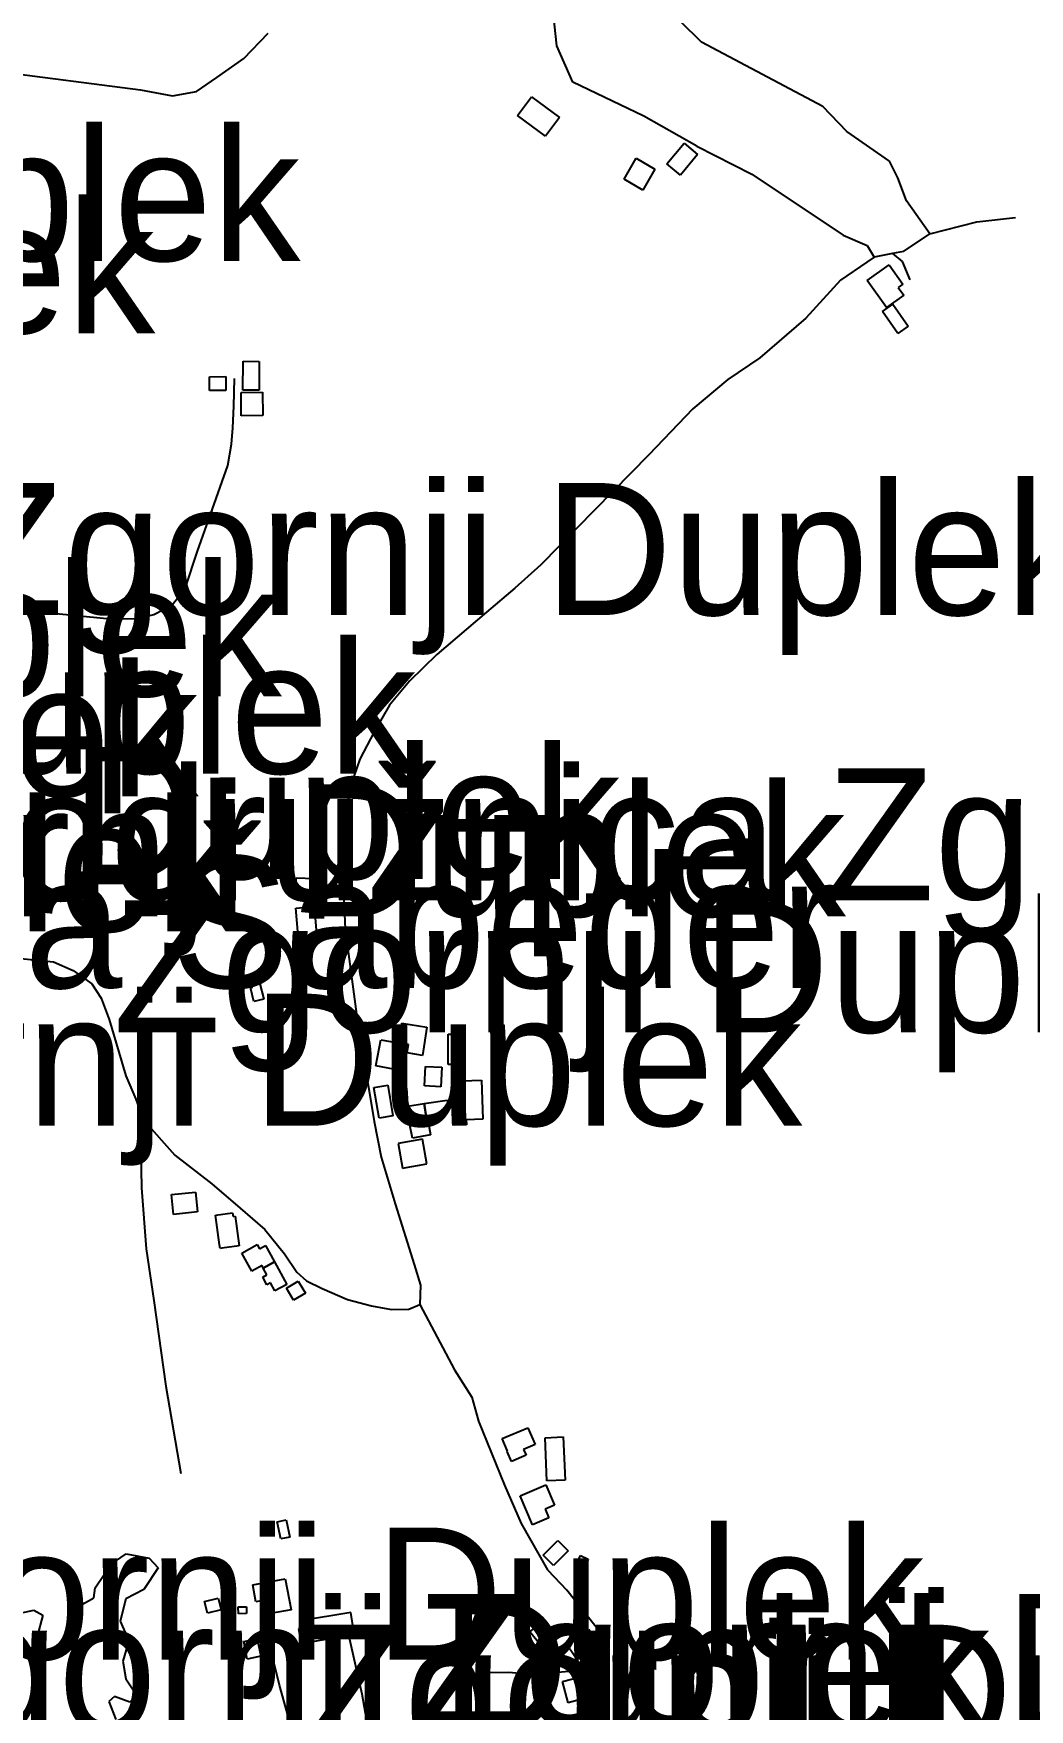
# Model space of a CAD drawing. Extents: x -8864 to 13231, y -7697 to 8949.
# Drawn here: x 3531 to 3999, y 3726 to 4514 of the extents above; entities that cross this region are included whole.
import ezdxf

# ---------------------------------------------------------------- set-up
doc = ezdxf.new("R2010")
doc.units = 0
for name, color, linetype in [('OSM_BUILDING_HOUSE', 9, 'CONTINUOUS'), ('OSM_BUILDING_YES', 9, 'CONTINUOUS'), ('OSM_HIGHWAY_RESIDENTIAL', 8, 'CONTINUOUS'), ('OSM_HIGHWAY_SERVICE', 8, 'CONTINUOUS'), ('OSM_HIGHWAY_TRACK', 8, 'CONTINUOUS'), ('OSM_HIGHWAY_UNCLASSIFIED', 8, 'CONTINUOUS'), ('OSM_LABELS', 8, 'CONTINUOUS'), ('OSM_WATERWAY_STREAM', 4, 'CONTINUOUS')]:
    doc.layers.add(name, color=color, linetype=linetype)

msp = doc.modelspace()

# ---------------------------------------------------------------- linework, layer by layer
at = {"layer": 'OSM_BUILDING_HOUSE'}
for p, q in [((3758.476676, 4475.162137), (3765.015728, 4484.002134)), ((3765.015728, 4484.002134), (3778.193371, 4474.272578)), ((3771.65432, 4465.432581), (3758.476676, 4475.162137)), ((3778.193371, 4474.272578), (3771.65432, 4465.432581)), ((3808.476682, 4445.339658), (3814.158153, 4455.113692)), ((3814.158153, 4455.113692), (3823.024922, 4449.965367)), ((3823.024922, 4449.965367), (3817.335795, 4440.191333)), ((3817.335795, 4440.191333), (3808.476682, 4445.339658)), ((3922.764596, 4397.692632), (3933.063219, 4405.075975)), ((3933.063219, 4405.075975), (3939.556329, 4396.024708)), ((3931.884046, 4384.994171), (3922.764596, 4397.692632)), ((3939.556329, 4396.024708), (3937.274552, 4394.390143)), ((3937.274552, 4394.390143), (3939.893235, 4390.742949)), ((3939.893235, 4390.742949), (3931.884046, 4384.994171)), ((3629.380184, 4346.2205), (3629.464411, 4359.719564)), ((3629.464411, 4359.719564), (3637.052467, 4359.663967)), ((3637.052467, 4359.663967), (3636.96824, 4346.164903)), ((3628.522604, 4345.097432), (3638.63746, 4345.197507)), ((3628.629802, 4334.16697), (3628.522604, 4345.097432)), ((3636.96824, 4346.164903), (3629.380184, 4346.2205)), ((3638.63746, 4345.197507), (3638.744657, 4334.267046)), ((3638.744657, 4334.267046), (3628.629802, 4334.16697)), ((3654.295961, 4102.748089), (3662.871765, 4103.481975)), ((3655.704843, 4086.302359), (3654.295961, 4102.748089)), ((3662.871765, 4103.481975), (3664.280648, 4087.036246)), ((3664.280648, 4087.036246), (3655.704843, 4086.302359)), ((3691.914648, 4028.681148), (3694.165796, 4040.979307)), ((3694.165796, 4040.979307), (3702.412352, 4039.478176)), ((3702.412352, 4039.478176), (3700.161203, 4027.168897)), ((3700.161203, 4027.168897), (3691.914648, 4028.681148)), ((3713.759979, 3994.310796), (3702.305154, 3992.209212)), ((3715.888617, 3982.702046), (3713.759979, 3994.310796)), ((3702.305154, 3992.209212), (3704.441448, 3980.600462)), ((3704.441448, 3980.600462), (3715.888617, 3982.702046)), ((3595.789063, 3968.168869), (3607.060121, 3969.403133)), ((3607.060121, 3969.403133), (3608.078498, 3960.04052)), ((3596.815097, 3958.817376), (3595.789063, 3968.168869)), ((3608.078498, 3960.04052), (3596.815097, 3958.817376)), ((3628.897795, 3940.725961), (3636.164259, 3944.673381)), ((3633.545575, 3932.186191), (3628.897795, 3940.725961)), ((3636.164259, 3944.673381), (3637.205606, 3942.760828)), ((3637.205606, 3942.760828), (3640.038685, 3944.306438)), ((3640.038685, 3944.306438), (3644.257675, 3936.556152)), ((3638.377123, 3934.810391), (3633.545575, 3932.186191)), ((3638.98968, 3933.687322), (3638.377123, 3934.810391)), ((3644.257675, 3936.556152), (3638.98968, 3933.687322)), ((3649.808977, 3924.202395), (3655.375593, 3927.516004)), ((3653.162729, 3918.575932), (3649.808977, 3924.202395)), ((3658.729345, 3921.889541), (3653.162729, 3918.575932)), ((3655.375593, 3927.516004), (3658.729345, 3921.889541)), ((3634.020307, 3784.808435), (3649.318931, 3787.610547)), ((3635.482788, 3776.835759), (3634.020307, 3784.808435)), ((3649.318931, 3787.610547), (3651.991213, 3773.066251)), ((3641.975898, 3778.025545), (3635.482788, 3776.835759)), ((3643.185699, 3771.453924), (3641.975898, 3778.025545)), ((3651.991213, 3773.066251), (3643.185699, 3771.453924)), ((3656.937615, 3764.626556), (3655.536389, 3764.393047)), ((3655.536389, 3764.393047), (3656.707906, 3757.332169)), ((3680.038689, 3771.876465), (3656.386313, 3767.929045)), ((3656.386313, 3767.929045), (3656.937615, 3764.626556)), ((3672.343436, 3763.381173), (3681.210205, 3764.860065)), ((3681.210205, 3764.860065), (3680.038689, 3771.876465)), ((3781.416955, 3756.998584), (3791.907002, 3764.070581)), ((3791.907002, 3764.070581), (3799.142837, 3753.36251)), ((3629.801318, 3758.18837), (3636.118317, 3759.455992)), ((3631.455223, 3749.982184), (3629.801318, 3758.18837)), ((3636.118317, 3759.455992), (3637.772222, 3751.249806)), ((3656.707906, 3757.332169), (3672.902394, 3760.023086)), ((3672.902394, 3760.023086), (3672.343436, 3763.381173)), ((3788.65279, 3746.279393), (3781.416955, 3756.998584)), ((3637.772222, 3751.249806), (3631.455223, 3749.982184)), ((3799.142837, 3753.36251), (3788.65279, 3746.279393))]:
    msp.add_line(p, q, dxfattribs=at)
at = {"layer": 'OSM_BUILDING_YES'}
for p, q in [((3828.583882, 4452.567328), (3836.677298, 4462.196809)), ((3836.677298, 4462.196809), (3843.063209, 4456.837213)), ((3834.969794, 4447.207733), (3828.583882, 4452.567328)), ((3843.063209, 4456.837213), (3834.969794, 4447.207733)), ((3929.87792, 4383.114977), (3934.847293, 4386.5509)), ((3934.847293, 4386.5509), (3942.044844, 4376.176414)), ((3937.075471, 4372.74049), (3929.87792, 4383.114977)), ((3942.044844, 4376.176414), (3937.075471, 4372.74049)), ((3613.637457, 4352.480775), (3621.393966, 4352.514133)), ((3613.668085, 4346.031469), (3613.637457, 4352.480775)), ((3621.393966, 4352.514133), (3621.424594, 4346.053708)), ((3621.424594, 4346.053708), (3613.668085, 4346.031469)), ((3654.096879, 4110.809721), (3654.357216, 4117.025517)), ((3662.764568, 4110.453897), (3654.096879, 4110.809721)), ((3654.357216, 4117.025517), (3663.017248, 4116.669694)), ((3663.017248, 4116.669694), (3662.764568, 4110.453897)), ((3632.925361, 4065.442191), (3634.043278, 4065.720178)), ((3634.533324, 4058.926168), (3632.925361, 4065.442191)), ((3633.744657, 4066.954442), (3637.251548, 4067.821762)), ((3634.043278, 4065.720178), (3633.744657, 4066.954442)), ((3637.251548, 4067.821762), (3639.150476, 4060.071476)), ((3639.150476, 4060.071476), (3634.533324, 4058.926168)), ((3702.511892, 4039.411459), (3703.997344, 4048.774072)), ((3703.997344, 4048.774072), (3715.88096, 4046.883758)), ((3715.88096, 4046.883758), (3713.767636, 4033.595964)), ((3725.773763, 4029.326079), (3725.827362, 4043.54791)), ((3725.827362, 4043.54791), (3729.464422, 4043.53679)), ((3729.464422, 4043.53679), (3729.41848, 4029.314959)), ((3707.136701, 4038.666453), (3702.511892, 4039.411459)), ((3706.516487, 4034.741272), (3707.136701, 4038.666453)), ((3713.767636, 4033.595964), (3706.516487, 4034.741272)), ((3714.786013, 4019.22958), (3715.237774, 4028.41428)), ((3715.237774, 4028.41428), (3722.787545, 4028.047337)), ((3722.787545, 4028.047337), (3722.335784, 4018.862636)), ((3729.41848, 4029.314959), (3725.773763, 4029.326079)), ((3690.988154, 4018.517932), (3697.488921, 4019.596523)), ((3693.361815, 4004.140428), (3690.988154, 4018.517932)), ((3697.488921, 4019.596523), (3699.862581, 4005.207899)), ((3700.207145, 4017.69509), (3706.194894, 4018.162108)), ((3700.781417, 4010.311746), (3700.207145, 4017.69509)), ((3706.194894, 4018.162108), (3706.769167, 4010.778765)), ((3722.335784, 4018.862636), (3714.786013, 4019.22958)), ((3728.093825, 4021.453478), (3741.439921, 4021.998333)), ((3728.943748, 4000.760102), (3728.093825, 4021.453478)), ((3741.439921, 4021.998333), (3742.182647, 4003.706768)), ((3706.769167, 4010.778765), (3700.781417, 4010.311746)), ((3706.815109, 4009.722413), (3714.632874, 4010.934438)), ((3707.910055, 4002.617057), (3706.815109, 4009.722413)), ((3714.632874, 4010.934438), (3725.406229, 4012.591242)), ((3714.632874, 4010.934438), (3715.735477, 4003.829082)), ((3715.735477, 4003.829082), (3714.632874, 4010.934438)), ((3726.072385, 4008.243521), (3723.530271, 4007.854339)), ((3725.406229, 4012.591242), (3726.072385, 4008.243521)), ((3699.862581, 4005.207899), (3693.361815, 4004.140428)), ((3707.69566, 4001.549586), (3716.248494, 4003.22863)), ((3709.050944, 3994.66662), (3707.69566, 4001.549586)), ((3715.735477, 4003.829082), (3707.910055, 4002.617057)), ((3715.789076, 4003.462139), (3715.735477, 4003.829082)), ((3724.005003, 4004.729761), (3715.789076, 4003.462139)), ((3716.248494, 4003.22863), (3717.603778, 3996.345664)), ((3723.530271, 4007.854339), (3724.005003, 4004.729761)), ((3734.387853, 4000.982492), (3728.943748, 4000.760102)), ((3742.182647, 4003.706768), (3734.288312, 4003.384302)), ((3734.288312, 4003.384302), (3734.387853, 4000.982492)), ((3717.603778, 3996.345664), (3709.050944, 3994.66662)), ((3616.462878, 3958.594986), (3624.54098, 3959.695816)), ((3618.384777, 3944.651142), (3616.462878, 3958.594986)), ((3624.54098, 3959.695816), (3624.786003, 3957.905577)), ((3624.786003, 3957.905577), (3625.697183, 3958.039011)), ((3625.697183, 3958.039011), (3627.619082, 3944.072929)), ((3618.637457, 3942.838665), (3618.384777, 3944.651142)), ((3619.449096, 3942.94986), (3618.637457, 3942.838665)), ((3627.619082, 3944.072929), (3619.449096, 3942.94986)), ((3638.698715, 3929.450796), (3640.704841, 3930.540506)), ((3640.658899, 3925.8592), (3638.698715, 3929.450796)), ((3638.98968, 3933.687322), (3644.257675, 3936.556152)), ((3640.704841, 3930.540506), (3638.98968, 3933.687322)), ((3644.257675, 3936.556152), (3650.000401, 3926.003753)), ((3642.335775, 3926.770998), (3640.658899, 3925.8592)), ((3644.410814, 3922.968132), (3642.335775, 3926.770998)), ((3650.000401, 3926.003753), (3644.410814, 3922.968132)), ((3751.240841, 3853.51578), (3763.29291, 3858.664105)), ((3763.29291, 3858.664105), (3766.684947, 3850.758146)), ((3753.775298, 3847.577971), (3751.240841, 3853.51578)), ((3766.684947, 3850.758146), (3761.263813, 3848.434172)), ((3771.371012, 3853.982799), (3779.954474, 3854.349742)), ((3772.243906, 3833.623008), (3771.371012, 3853.982799)), ((3779.954474, 3854.349742), (3780.827368, 3833.989951)), ((3753.537932, 3847.477896), (3753.775298, 3847.577971)), ((3755.559371, 3842.763231), (3753.537932, 3847.477896)), ((3762.435329, 3845.698777), (3755.559371, 3842.763231)), ((3761.263813, 3848.434172), (3762.435329, 3845.698777)), ((3759.740076, 3826.673325), (3771.776831, 3831.777172)), ((3771.776831, 3831.777172), (3775.812054, 3822.258886)), ((3780.827368, 3833.989951), (3772.243906, 3833.623008)), ((3765.521088, 3813.074186), (3759.740076, 3826.673325)), ((3775.812054, 3822.258886), (3771.478209, 3820.42417)), ((3771.478209, 3820.42417), (3773.216341, 3816.332197)), ((3645.567016, 3814.497481), (3649.786006, 3815.364801)), ((3647.228578, 3806.424729), (3645.567016, 3814.497481)), ((3649.786006, 3815.364801), (3651.439911, 3807.292049)), ((3773.216341, 3816.332197), (3765.521088, 3813.074186)), ((3651.439911, 3807.292049), (3647.228578, 3806.424729)), ((3770.498117, 3798.852354), (3777.41236, 3805.73532)), ((3777.41236, 3805.73532), (3782.243907, 3800.853863)), ((3775.337321, 3793.959778), (3770.498117, 3798.852354)), ((3782.243907, 3800.853863), (3775.337321, 3793.959778)), ((3785.857996, 3794.115451), (3788.07086, 3798.685562)), ((3788.07086, 3798.685562), (3791.700264, 3796.917563)), ((3791.700264, 3796.917563), (3789.502714, 3792.347451)), ((3789.502714, 3792.347451), (3785.857996, 3794.115451)), ((3611.409279, 3776.958073), (3617.795191, 3778.537041)), ((3612.741592, 3771.531761), (3611.409279, 3776.958073)), ((3619.13516, 3773.121848), (3612.741592, 3771.531761)), ((3617.795191, 3778.537041), (3619.13516, 3773.121848)), ((3627.205605, 3774.445068), (3631.011119, 3774.534024)), ((3627.282175, 3771.242654), (3627.205605, 3774.445068)), ((3631.011119, 3774.534024), (3631.087688, 3771.33161)), ((3631.087688, 3771.33161), (3627.282175, 3771.242654)), ((3764.265345, 3762.769601), (3770.115269, 3767.417549)), ((3770.115269, 3767.417549), (3775.230124, 3761.001601)), ((3769.3802, 3756.342534), (3764.265345, 3762.769601)), ((3775.230124, 3761.001601), (3769.3802, 3756.342534)), ((3779.487398, 3739.34083), (3787.473617, 3741.498011)), ((3787.473617, 3741.498011), (3790.145899, 3731.623902)), ((3782.152024, 3729.46672), (3779.487398, 3739.34083)), ((3790.145899, 3731.623902), (3782.152024, 3729.46672))]:
    msp.add_line(p, q, dxfattribs=at)
at = {"layer": 'OSM_HIGHWAY_RESIDENTIAL'}
for p, q in [((3643.974367, 3748.514411), (3639.158133, 3774.356112)), ((3646.539451, 3737.739623), (3643.974367, 3748.514411)), ((3650.651243, 3723.073012), (3646.539451, 3737.739623))]:
    msp.add_line(p, q, dxfattribs=at)
at = {"layer": 'OSM_HIGHWAY_SERVICE'}
for p, q in [((3776.853401, 4507.886804), (3771.922313, 4553.654636)), ((3784.449114, 4490.862861), (3776.853401, 4507.886804)), ((3817.718643, 4474.850791), (3784.449114, 4490.862861)), ((3842.65739, 4460.762394), (3817.718643, 4474.850791)), ((3934.694154, 4410.357734), (3926.087721, 4408.623093)), ((3939.824323, 4411.280652), (3934.694154, 4410.357734)), ((3934.694154, 4410.357734), (3939.104568, 4406.565987)), ((3922.580829, 4406.299119), (3910.245453, 4397.892783)), ((3926.087721, 4408.623093), (3922.580829, 4406.299119)), ((3939.104568, 4406.565987), (3942.802884, 4398.037336)), ((3910.245453, 4397.892783), (3893.966737, 4380.034877)), ((3893.966737, 4380.034877), (3872.243917, 4361.35413)), ((3872.243917, 4361.35413), (3857.251572, 4351.090838)), ((3857.251572, 4351.090838), (3840.827375, 4337.447221)), ((3840.827375, 4337.447221), (3820.184187, 4315.797568)), ((3820.184187, 4315.797568), (3769.357229, 4264.080808)), ((3769.357229, 4264.080808), (3757.243904, 4253.105869)), ((3757.243904, 4253.105869), (3743.890151, 4241.819584)), ((3743.890151, 4241.819584), (3720.582338, 4222.004648)), ((3720.582338, 4222.004648), (3707.741602, 4209.484099)), ((3707.741602, 4209.484099), (3698.292903, 4198.197814)), ((3698.292903, 4198.197814), (3691.110666, 4185.688385)), ((3691.110666, 4185.688385), (3684.334249, 4172.756415)), ((3684.334249, 4172.756415), (3680.069317, 4160.491614)), ((3680.069317, 4160.491614), (3677.136698, 4144.068124)), ((3677.136698, 4144.068124), (3675.804386, 4129.03457)), ((3675.804386, 4129.03457), (3677.450634, 4092.918457)), ((3677.450634, 4092.918457), (3683.09382, 4050.642146)), ((3683.09382, 4050.642146), (3691.003468, 4002.505863)), ((3691.003468, 4002.505863), (3694.288308, 3985.782146)), ((3694.288308, 3985.782146), (3700.865644, 3963.921223)), ((3700.865644, 3963.921223), (3709.900867, 3935.288529)), ((3709.900867, 3935.288529), (3712.802858, 3925.62569)), ((3712.802858, 3925.62569), (3712.465952, 3916.618901)), ((3712.465952, 3916.618901), (3728.790609, 3885.829026)), ((3728.790609, 3885.829026), (3737.006536, 3872.997131)), ((3737.006536, 3872.997131), (3740.092295, 3861.710846)), ((3740.092295, 3861.710846), (3752.282189, 3831.677097)), ((3752.282189, 3831.677097), (3760.176523, 3813.619041)), ((3760.176523, 3813.619041), (3772.519557, 3791.835955)), ((3772.519557, 3791.835955), (3781.623693, 3782.317669)), ((3685.452166, 3733.536454), (3679.104539, 3761.201752)), ((3688.629808, 3715.622952), (3685.452166, 3733.536454))]:
    msp.add_line(p, q, dxfattribs=at)
at = {"layer": 'OSM_HIGHWAY_TRACK'}
for p, q in [((3629.77069, 4501.993473), (3641.233172, 4513.924689)), ((3844.93151, 4509.632564), (3835.176532, 4519.173089)), ((3901.922328, 4479.365305), (3844.93151, 4509.632564)), ((3617.129035, 4493.108998), (3629.77069, 4501.993473)), ((3510.87328, 4496.378129), (3581.325049, 4487.260145)), ((3607.534853, 4486.559617), (3617.129035, 4493.108998)), ((3581.325049, 4487.260145), (3596.30208, 4484.458033)), ((3596.30208, 4484.458033), (3607.534853, 4486.559617)), ((3913.224013, 4467.767675), (3901.922328, 4479.365305)), ((3933.139789, 4453.712636), (3913.224013, 4467.767675)), ((3842.65739, 4460.762394), (3868.560915, 4447.70811)), ((3937.144384, 4445.917872), (3933.139789, 4453.712636)), ((3868.560915, 4447.70811), (3911.478225, 4418.930863)), ((3941.256176, 4435.143083), (3937.144384, 4445.917872)), ((3952.243926, 4419.64251), (3941.256176, 4435.143083)), ((3974.318967, 4425.191137), (3992.39707, 4427.237124)), ((3911.478225, 4418.930863), (3922.68037, 4414.149481)), ((3939.824323, 4411.280652), (3952.243926, 4419.64251)), ((3952.243926, 4419.64251), (3974.318967, 4425.191137)), ((3922.68037, 4414.149481), (3926.087721, 4408.623093)), ((3582.565478, 4003.42878), (3581.233165, 3997.479852)), ((3581.233165, 3997.479852), (3581.746182, 3971.415761)), ((3581.746182, 3971.415761), (3584.004988, 3942.682992)), ((3584.004988, 3942.682992), (3587.596106, 3918.464737)), ((3587.596106, 3918.464737), (3593.246949, 3878.234413)), ((3593.246949, 3878.234413), (3600.230105, 3837.181246))]:
    msp.add_line(p, q, dxfattribs=at)
at = {"layer": 'OSM_HIGHWAY_UNCLASSIFIED'}
for p, q in [((3625.076968, 4338.581409), (3625.383247, 4351.613454)), ((3624.671149, 4328.418193), (3625.076968, 4338.581409)), ((3624.050934, 4320.723504), (3624.671149, 4328.418193)), ((3622.305145, 4310.771558), (3624.050934, 4320.723504)), ((3614.089218, 4287.787566), (3622.305145, 4310.771558)), ((3608.032556, 4270.541233), (3614.089218, 4287.787566)), ((3602.381713, 4253.51729), (3608.032556, 4270.541233)), ((3599.51035, 4249.303002), (3602.381713, 4253.51729)), ((3587.496566, 4240.785471), (3596.018772, 4245.199909)), ((3596.018772, 4245.199909), (3599.51035, 4249.303002)), ((3521.263787, 4241.408162), (3538.514937, 4241.508238)), ((3538.514937, 4241.508238), (3565.413868, 4238.939635)), ((3565.413868, 4238.939635), (3579.586917, 4238.739484)), ((3579.586917, 4238.739484), (3587.496566, 4240.785471)), ((3525.061643, 4079.163645), (3540.467464, 4077.52908)), ((3540.467464, 4077.52908), (3549.709425, 4073.414867)), ((3549.709425, 4073.414867), (3558.331172, 4067.154593)), ((3558.331172, 4067.154593), (3562.749243, 4060.494017)), ((3562.749243, 4060.494017), (3566.547099, 4050.530951)), ((3566.547099, 4050.530951), (3574.349551, 4024.055439)), ((3574.349551, 4024.055439), (3579.0739, 4012.980425)), ((3579.0739, 4012.980425), (3582.565478, 4003.42878)), ((3582.565478, 4003.42878), (3597.351084, 3986.705063)), ((3597.351084, 3986.705063), (3614.808973, 3973.261597)), ((3614.808973, 3973.261597), (3628.162726, 3961.764041)), ((3628.162726, 3961.764041), (3639.663493, 3951.812095)), ((3639.663493, 3951.812095), (3648.905455, 3940.32566)), ((3648.905455, 3940.32566), (3654.755379, 3931.808128)), ((3654.755379, 3931.808128), (3659.27299, 3927.693916)), ((3659.27299, 3927.693916), (3666.669622, 3924.10232)), ((3666.669622, 3924.10232), (3678.476668, 3918.976234)), ((3678.476668, 3918.976234), (3689.877894, 3915.99621)), ((3689.877894, 3915.99621), (3699.219396, 3914.150374)), ((3699.219396, 3914.150374), (3707.328126, 3914.361644)), ((3707.328126, 3914.361644), (3712.465952, 3916.618901)), ((3794.717109, 3765.760744), (3781.623693, 3782.317669)), ((3799.694139, 3759.389275), (3794.717109, 3765.760744)), ((3801.240847, 3756.320295), (3799.694139, 3759.389275)), ((3801.087707, 3753.651617), (3801.240847, 3756.320295)), ((3793.024919, 3746.824248), (3797.573159, 3750.215693)), ((3797.573159, 3750.215693), (3799.747738, 3751.550033)), ((3799.747738, 3751.550033), (3801.087707, 3753.651617)), ((3733.20868, 3740.408301), (3738.645128, 3742.665558)), ((3738.645128, 3742.665558), (3744.502709, 3743.699671)), ((3744.502709, 3743.699671), (3754.364884, 3743.844224)), ((3754.364884, 3743.844224), (3764.380199, 3742.921306)), ((3764.380199, 3742.921306), (3772.43533, 3743.28825)), ((3772.43533, 3743.28825), (3784.096894, 3744.411318)), ((3784.096894, 3744.411318), (3793.024919, 3746.824248)), ((3720.789077, 3730.978971), (3728.38479, 3737.228126)), ((3728.38479, 3737.228126), (3733.20868, 3740.408301)), ((3710.099948, 3717.724536), (3720.789077, 3730.978971))]:
    msp.add_line(p, q, dxfattribs=at)
at = {"layer": 'OSM_WATERWAY_STREAM'}
for p, q in [((3567.534848, 3794.57135), (3574.556289, 3799.330493)), ((3574.556289, 3799.330493), (3585.375585, 3797.40682)), ((3585.375585, 3797.40682), (3589.609889, 3792.747753)), ((3559.97742, 3783.407379), (3567.534848, 3794.57135)), ((3589.609889, 3792.747753), (3582.772216, 3782.595656)), ((3559.357206, 3778.692714), (3559.97742, 3783.407379)), ((3582.772216, 3782.595656), (3574.349551, 3778.281293)), ((3520.949851, 3770.786755), (3531.118305, 3772.943936)), ((3531.118305, 3772.943936), (3535.429179, 3770.586604)), ((3547.756898, 3768.429422), (3552.994265, 3775.201193)), ((3552.994265, 3775.201193), (3559.357206, 3778.692714)), ((3574.349551, 3778.281293), (3571.784466, 3767.706655)), ((3535.429179, 3770.586604), (3532.657356, 3760.623539)), ((3550.421523, 3760.834809), (3547.756898, 3768.429422)), ((3571.784466, 3767.706655), (3575.789061, 3758.477477)), ((3532.657356, 3760.623539), (3535.1229, 3754.163113)), ((3547.649701, 3754.063038), (3550.421523, 3760.834809)), ((3575.789061, 3758.477477), (3572.91004, 3748.925832)), ((3535.1229, 3754.163113), (3542.289823, 3752.728699)), ((3542.289823, 3752.728699), (3547.649701, 3754.063038)), ((3572.91004, 3748.925832), (3574.334237, 3740.597332)), ((3574.334237, 3740.597332), (3579.380179, 3733.169511)), ((3579.380179, 3733.169511), (3576.325048, 3729.666871)), ((3569.073899, 3732.32443), (3566.416931, 3730.033814)), ((3566.416931, 3730.033814), (3569.732398, 3721.627478)), ((3576.325048, 3729.666871), (3569.073899, 3732.32443))]:
    msp.add_line(p, q, dxfattribs=at)

# ---------------------------------------------------------------- texts
at = {"layer": 'OSM_LABELS'}
for s, p in [('Zgornji Duplek', (3121.453916, 4406.903152)), ('Zgornji Duplek', (3053.266808, 4372.852106)), ('Zgornji Duplek', (3494.493105, 4240.5015)), ('Zgornji Duplek', (3112.698271, 4202.359016)), ('Zgornji Duplek', (3176.197042, 4165.974196)), ('Zgornji Duplek', (3073.666586, 4155.258423)), ('OŠ Duplek - podružnica Zg. Duplek', (2999.78795, 4106.458488)), ('Zgornji Duplek', (3272.112213, 4116.497062)), ('Zgornji Duplek', (3377.80665, 4098.867386)), ('Zgornji Duplek', (3094.827691, 4091.840132)), ('Kmetija Šabeder', (3296.156564, 4065.255013)), ('Zgornji Duplek', (3568.360413, 4044.37796)), ('Zgornji Duplek', (3357.330785, 4000.52299)), ('Vrtec pri OŠ Duplek - Vrtec Zgornji Duplek', (2391.414888, 3749.70883)), ('Zgornji Duplek', (3445.83272, 3715.626682)), ('Zgornji Duplek', (3710.719756, 3718.493093)), ('Zgornji Duplek', (3654.485646, 3704.006969))]:
    msp.add_text(s, height=62.042552, dxfattribs=at).set_placement(p)

doc.saveas('drawing.dxf')
